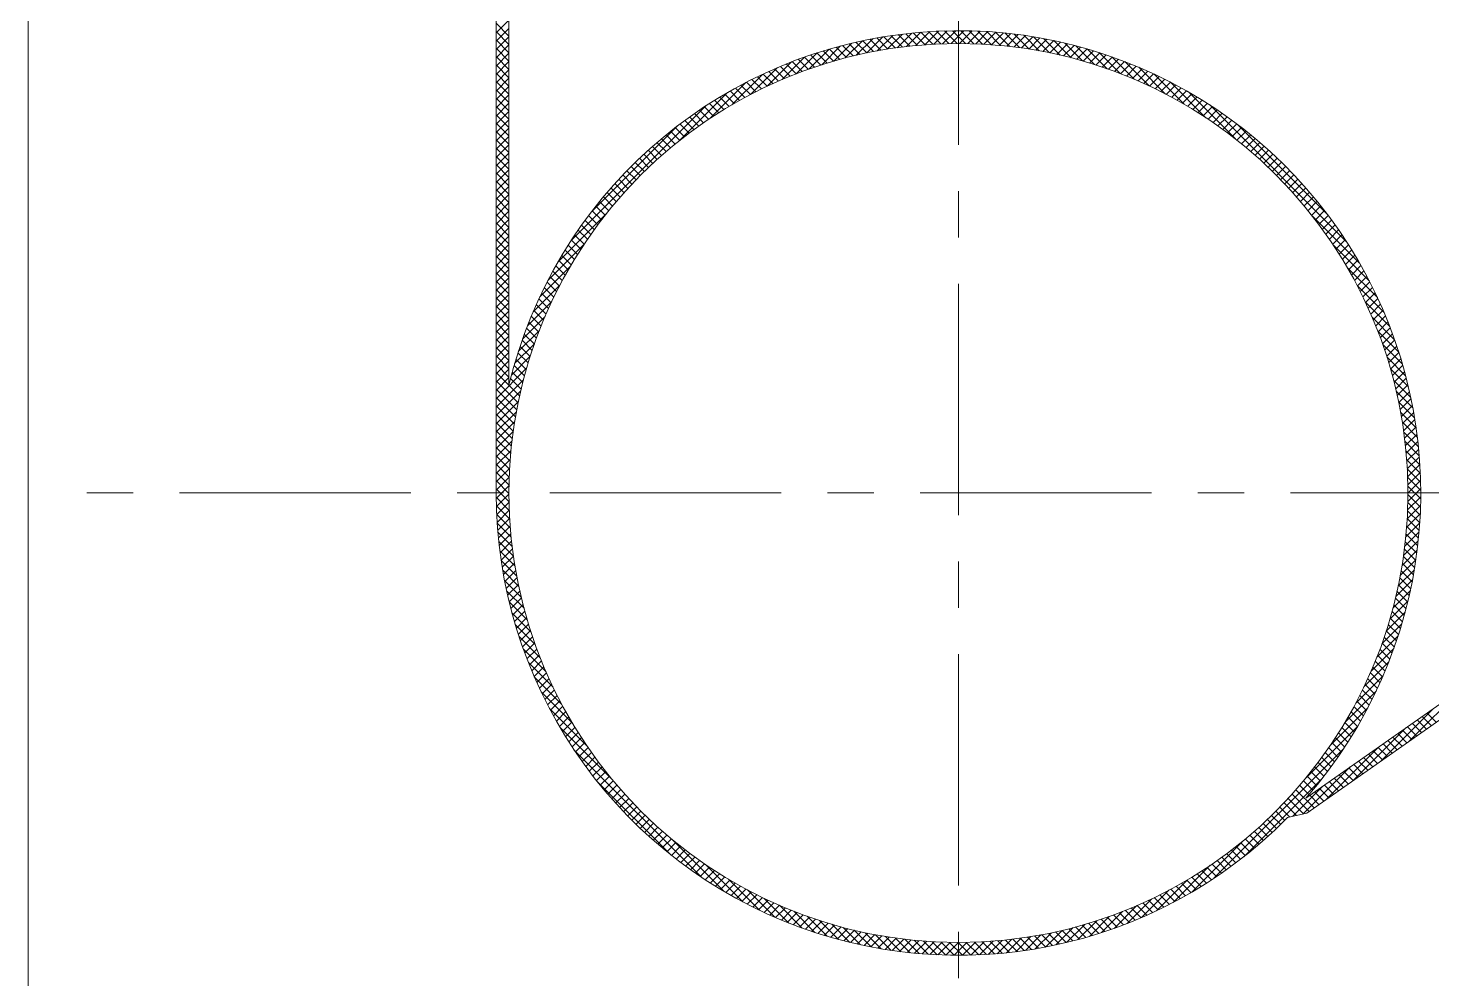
# Model space of a CAD drawing. Header units: millimetres. Extents: x 3108 to 3702, y 1162 to 1582.
# Drawn here: x 3417.24 to 3432.4, y 1213.2 to 1223.47 of the extents above; entities that cross this region are included whole.
import ezdxf

# ---------------------------------------------------------------- set-up
doc = ezdxf.new("R2010")
doc.units = ezdxf.units.MM
doc.linetypes.add('CENTERX2', pattern=[4, 2.5, -0.5, 0.5, -0.5])
for name, color, linetype, lineweight, true_color in [('1', 1, 'Continuous', 18, 0xff0000), ('2', 2, 'Continuous', 18, 0xffff00), ('3', 3, 'CENTERX2', 18, 0x00ff00)]:
    doc.layers.add(name, color=color, linetype=linetype, lineweight=lineweight, true_color=true_color)

msp = doc.modelspace()

# ---------------------------------------------------------------- linework, layer by layer
at = {"layer": '1'}
for p, q in [((3417.24047, 1274.78969), (3417.24047, 1209.53892)), ((3422.29616, 1265.88408), (3422.29616, 1218.44453)), ((3422.43455, 1227.65665), (3422.43455, 1219.61192)), ((3431.04042, 1215.14941), (3439.9106, 1221.36621)), ((3431.05054, 1214.98751), (3440.0635, 1221.30438)), ((3431.05054, 1214.98751), (3430.84406, 1214.93848))]:
    msp.add_line(p, q, dxfattribs=at)
msp.add_circle((3427.28914, 1218.44453), 4.85459, dxfattribs=at)
for start, end in [(318.703905, 166.478734), (180, 315.396562)]:
    msp.add_arc((3427.28914, 1218.44453), 4.99298, start, end, dxfattribs=at)
at = {"layer": '2'}
for p, q in [((3422.29616, 1223.41384), (3422.43455, 1223.55223)), ((3422.43455, 1223.37876), (3422.29616, 1223.51715)), ((3422.29616, 1223.32404), (3422.43455, 1223.46243)), ((3426.92748, 1223.28563), (3427.07476, 1223.43291)), ((3427.0235, 1223.29185), (3427.16769, 1223.43604)), ((3427.18503, 1223.29801), (3427.0512, 1223.43184)), ((3427.11755, 1223.29609), (3427.25888, 1223.43742)), ((3427.27374, 1223.2991), (3427.13762, 1223.43521)), ((3427.20973, 1223.29847), (3427.34842, 1223.43716)), ((3427.3641, 1223.29854), (3427.22553, 1223.43711)), ((3427.30017, 1223.29911), (3427.4364, 1223.43534)), ((3427.4562, 1223.29625), (3427.315, 1223.43745)), ((3427.38896, 1223.2981), (3427.5229, 1223.43204)), ((3427.55014, 1223.2921), (3427.4061, 1223.43614)), ((3427.64606, 1223.28598), (3427.49895, 1223.4331)), ((3422.43455, 1223.28895), (3422.29616, 1223.42734)), ((3422.29616, 1223.23424), (3422.43455, 1223.37262)), ((3422.43455, 1223.19915), (3422.29616, 1223.33754)), ((3422.29616, 1223.14443), (3422.43455, 1223.28282)), ((3425.94213, 1223.1085), (3426.1362, 1223.30258)), ((3426.15163, 1223.16397), (3426.03751, 1223.27809)), ((3426.06592, 1223.14249), (3426.25205, 1223.32862)), ((3426.22447, 1223.18094), (3426.10929, 1223.29611)), ((3426.29828, 1223.19693), (3426.18199, 1223.31322)), ((3426.18516, 1223.17193), (3426.36436, 1223.35112)), ((3426.3731, 1223.21191), (3426.25563, 1223.32938)), ((3426.3004, 1223.19737), (3426.47347, 1223.37044)), ((3426.44895, 1223.22586), (3426.33024, 1223.34457)), ((3426.52587, 1223.23874), (3426.40585, 1223.35876)), ((3426.41208, 1223.21924), (3426.57969, 1223.38685)), ((3426.6039, 1223.25052), (3426.48249, 1223.37192)), ((3426.52053, 1223.23789), (3426.68326, 1223.40062)), ((3426.68308, 1223.26114), (3426.5602, 1223.38402)), ((3426.62607, 1223.25363), (3426.78438, 1223.41193)), ((3426.76345, 1223.27058), (3426.63902, 1223.39501)), ((3426.84506, 1223.27877), (3426.71897, 1223.40485)), ((3426.72894, 1223.26669), (3426.88323, 1223.42099)), ((3426.92796, 1223.28567), (3426.80012, 1223.41351)), ((3426.82935, 1223.2773), (3426.97998, 1223.42793)), ((3427.01221, 1223.29122), (3426.8825, 1223.42093)), ((3427.09788, 1223.29535), (3426.96618, 1223.42706)), ((3427.47619, 1223.29552), (3427.60799, 1223.42732)), ((3427.56192, 1223.29145), (3427.69173, 1223.42126)), ((3427.74409, 1223.27776), (3427.59363, 1223.42822)), ((3427.64624, 1223.28597), (3427.77417, 1223.4139)), ((3427.84439, 1223.26726), (3427.69028, 1223.42137)), ((3427.72921, 1223.27914), (3427.85538, 1223.4053)), ((3427.94713, 1223.25432), (3427.78903, 1223.41243)), ((3427.81088, 1223.271), (3427.93539, 1223.39551)), ((3428.05253, 1223.23872), (3427.89004, 1223.40122)), ((3427.89131, 1223.26163), (3428.01426, 1223.38458)), ((3427.97055, 1223.25106), (3428.09202, 1223.37254)), ((3428.16084, 1223.22022), (3427.99348, 1223.38758)), ((3428.04863, 1223.23934), (3428.16871, 1223.35943)), ((3428.27235, 1223.19852), (3428.09956, 1223.3713)), ((3428.1256, 1223.22652), (3428.24437, 1223.34529)), ((3428.20151, 1223.21262), (3428.31903, 1223.33014)), ((3428.38741, 1223.17326), (3428.20853, 1223.35214)), ((3428.27637, 1223.19768), (3428.39272, 1223.31403)), ((3428.50644, 1223.14402), (3428.32067, 1223.32979)), ((3428.35023, 1223.18174), (3428.46546, 1223.29697)), ((3428.42312, 1223.16482), (3428.53729, 1223.27899)), ((3428.63, 1223.11028), (3428.43634, 1223.30393)), ((3422.43455, 1223.10935), (3422.29616, 1223.24774)), ((3422.29616, 1223.05463), (3422.43455, 1223.19302)), ((3422.43455, 1223.01955), (3422.29616, 1223.15794)), ((3425.38416, 1222.90974), (3425.62723, 1223.15281)), ((3425.53557, 1222.97134), (3425.76267, 1223.19845)), ((3425.66692, 1223.02006), (3425.55886, 1223.12812)), ((3425.73362, 1223.04316), (3425.62482, 1223.15196)), ((3425.67799, 1223.02397), (3425.89211, 1223.23809)), ((3425.80114, 1223.06545), (3425.69156, 1223.17503)), ((3425.86949, 1223.08691), (3425.75909, 1223.1973)), ((3425.81312, 1223.06929), (3426.0164, 1223.27257)), ((3425.93869, 1223.10751), (3425.82743, 1223.21876)), ((3426.00876, 1223.12723), (3425.8966, 1223.23939)), ((3426.07974, 1223.14606), (3425.96662, 1223.25918)), ((3428.49506, 1223.14696), (3428.60822, 1223.26012)), ((3428.75873, 1223.07134), (3428.55594, 1223.27414)), ((3428.56608, 1223.12817), (3428.67828, 1223.24038)), ((3428.63619, 1223.10849), (3428.74749, 1223.21979)), ((3428.89354, 1223.02634), (3428.67999, 1223.23988)), ((3428.70544, 1223.08793), (3428.81587, 1223.19837)), ((3428.77383, 1223.06652), (3428.88344, 1223.17613)), ((3429.03557, 1222.9741), (3428.80916, 1223.20052)), ((3428.84138, 1223.04427), (3428.95022, 1223.15311)), ((3428.90812, 1223.02121), (3429.01622, 1223.1293)), ((3429.18649, 1222.91299), (3428.94429, 1223.1552)), ((3422.29616, 1222.96483), (3422.43455, 1223.10322)), ((3422.43455, 1222.92974), (3422.29616, 1223.06813)), ((3422.29616, 1222.87502), (3422.43455, 1223.01341)), ((3422.43455, 1222.83994), (3422.29616, 1222.97833)), ((3425.04311, 1222.7483), (3425.33332, 1223.03851)), ((3425.22132, 1222.8367), (3425.48464, 1223.10003)), ((3425.3451, 1222.89287), (3425.24022, 1222.99775)), ((3425.40795, 1222.91982), (3425.30251, 1223.02527)), ((3425.47155, 1222.94602), (3425.3655, 1223.05208)), ((3425.5359, 1222.97148), (3425.42922, 1223.07816)), ((3425.60102, 1222.99616), (3425.49367, 1223.10352)), ((3428.97406, 1222.99734), (3429.08145, 1223.10473)), ((3429.03922, 1222.9727), (3429.14594, 1223.07942)), ((3429.3487, 1222.84058), (3429.08649, 1223.10279)), ((3429.10361, 1222.94728), (3429.20969, 1223.05337)), ((3429.16724, 1222.92111), (3429.27272, 1223.02659)), ((3429.23013, 1222.89421), (3429.33504, 1222.99911)), ((3429.52603, 1222.75306), (3429.23734, 1223.04175)), ((3422.29616, 1222.78522), (3422.43455, 1222.92361)), ((3422.43455, 1222.75014), (3422.29616, 1222.88853)), ((3422.29616, 1222.69542), (3422.43455, 1222.83381)), ((3424.60438, 1222.48918), (3424.99389, 1222.87868)), ((3424.84253, 1222.63752), (3425.17095, 1222.96594)), ((3425.0415, 1222.74746), (3424.93908, 1222.84988)), ((3425.10083, 1222.77793), (3424.99797, 1222.88079)), ((3425.16084, 1222.80772), (3425.05752, 1222.91104)), ((3425.22155, 1222.83681), (3425.11774, 1222.94063)), ((3425.28297, 1222.8652), (3425.17864, 1222.96953)), ((3429.2923, 1222.86657), (3429.39666, 1222.97093)), ((3429.35375, 1222.83821), (3429.45759, 1222.94205)), ((3429.72527, 1222.64362), (3429.3991, 1222.96978)), ((3429.41449, 1222.80916), (3429.51784, 1222.9125)), ((3429.47454, 1222.7794), (3429.57742, 1222.88228)), ((3429.5339, 1222.74896), (3429.63634, 1222.8514)), ((3429.96096, 1222.49774), (3429.57533, 1222.88336)), ((3422.43455, 1222.66034), (3422.29616, 1222.79873)), ((3422.29616, 1222.60562), (3422.43455, 1222.74401)), ((3422.43455, 1222.57053), (3422.29616, 1222.70892)), ((3424.27722, 1222.25181), (3424.79581, 1222.7704)), ((3424.75484, 1222.58511), (3424.65427, 1222.68568)), ((3424.81086, 1222.61888), (3424.70997, 1222.71978)), ((3424.86754, 1222.65201), (3424.76629, 1222.75326)), ((3424.92486, 1222.68449), (3424.82325, 1222.7861)), ((3424.98285, 1222.71631), (3424.88084, 1222.81831)), ((3429.59259, 1222.71784), (3429.69461, 1222.81987)), ((3429.6506, 1222.68606), (3429.75224, 1222.78769)), ((3429.70796, 1222.65361), (3429.80922, 1222.75487)), ((3429.76467, 1222.62051), (3429.86558, 1222.72143)), ((3430.28052, 1222.26797), (3429.77217, 1222.77632)), ((3429.82072, 1222.58677), (3429.92131, 1222.68736)), ((3422.29616, 1222.51581), (3422.43455, 1222.6542)), ((3422.43455, 1222.48073), (3422.29616, 1222.61912)), ((3422.29616, 1222.42601), (3422.43455, 1222.5644)), ((3422.43455, 1222.39093), (3422.29616, 1222.52932)), ((3423.1057, 1221.1701), (3424.56357, 1222.62797)), ((3424.53706, 1222.44367), (3424.4376, 1222.54314)), ((3424.59057, 1222.47997), (3424.49086, 1222.57968)), ((3424.64469, 1222.51565), (3424.54472, 1222.61562)), ((3424.69945, 1222.55069), (3424.59919, 1222.65096)), ((3429.87614, 1222.55239), (3429.97642, 1222.65266)), ((3429.93093, 1222.51737), (3430.03092, 1222.61736)), ((3429.98509, 1222.48173), (3430.08481, 1222.58145)), ((3431.48069, 1221.1576), (3430.00222, 1222.63608)), ((3430.03862, 1222.44546), (3430.1381, 1222.54493)), ((3422.29616, 1222.33621), (3422.43455, 1222.4746)), ((3422.43455, 1222.30113), (3422.29616, 1222.43952)), ((3422.29616, 1222.24641), (3422.43455, 1222.3848)), ((3423.32165, 1221.47585), (3424.25782, 1222.41202)), ((3424.32918, 1222.29235), (3424.23052, 1222.39101)), ((3424.38024, 1222.33109), (3424.2814, 1222.42993)), ((3424.4319, 1222.36923), (3424.33287, 1222.46826)), ((3424.48418, 1222.40676), (3424.38494, 1222.50599)), ((3430.09154, 1222.40857), (3430.19079, 1222.50782)), ((3430.14384, 1222.37107), (3430.24288, 1222.47011)), ((3430.19554, 1222.33297), (3430.29438, 1222.43181)), ((3430.24663, 1222.29425), (3430.3453, 1222.39292)), ((3431.27054, 1221.45756), (3430.30218, 1222.42592)), ((3422.43455, 1222.21132), (3422.29616, 1222.34971)), ((3422.29616, 1222.1566), (3422.43455, 1222.29499)), ((3422.43455, 1222.12152), (3422.29616, 1222.25991)), ((3424.13094, 1222.13138), (3424.0328, 1222.22952)), ((3424.1796, 1222.17251), (3424.08136, 1222.27076)), ((3424.22886, 1222.21306), (3424.1305, 1222.31142)), ((3424.27872, 1222.253), (3424.18022, 1222.35151)), ((3430.29711, 1222.25493), (3430.39562, 1222.35345)), ((3430.347, 1222.21502), (3430.44537, 1222.31339)), ((3430.39629, 1222.17451), (3430.49454, 1222.27276)), ((3430.44498, 1222.1334), (3430.54313, 1222.23154)), ((3422.29616, 1222.0668), (3422.43455, 1222.20519)), ((3422.43455, 1222.03172), (3422.29616, 1222.17011)), ((3422.29616, 1221.977), (3422.43455, 1222.11539)), ((3422.43455, 1221.94192), (3422.29616, 1222.08031)), ((3423.98849, 1222.00442), (3423.89057, 1222.10234)), ((3424.03538, 1222.04733), (3423.9374, 1222.14531)), ((3424.08287, 1222.08965), (3423.98481, 1222.1877)), ((3430.49308, 1222.0917), (3430.59114, 1222.18975)), ((3430.54059, 1222.0494), (3430.63858, 1222.14739)), ((3430.58752, 1222.00652), (3430.68544, 1222.10445)), ((3422.29616, 1221.8872), (3422.43455, 1222.02559)), ((3422.43455, 1221.85211), (3422.29616, 1221.9905)), ((3422.29616, 1221.79739), (3422.43455, 1221.93578)), ((3423.8068, 1221.8269), (3423.70894, 1221.92476)), ((3423.85134, 1221.87216), (3423.75349, 1221.97001)), ((3423.89647, 1221.91683), (3423.79861, 1222.01469)), ((3423.94219, 1221.96092), (3423.8443, 1222.0588)), ((3430.63385, 1221.96305), (3430.73174, 1222.06094)), ((3430.67959, 1221.919), (3430.77746, 1222.01686)), ((3430.72475, 1221.87435), (3430.82261, 1221.97221)), ((3430.76932, 1221.82912), (3430.86719, 1221.92698)), ((3422.43455, 1221.76231), (3422.29616, 1221.9007)), ((3422.29616, 1221.70759), (3422.43455, 1221.84598)), ((3422.43455, 1221.67251), (3422.29616, 1221.8109)), ((3423.67671, 1221.68758), (3423.57871, 1221.78558)), ((3423.71948, 1221.73461), (3423.62155, 1221.83254)), ((3423.76285, 1221.78105), (3423.66496, 1221.87894)), ((3430.8133, 1221.7833), (3430.91119, 1221.88119)), ((3430.8567, 1221.73689), (3430.95463, 1221.83482)), ((3430.8995, 1221.68989), (3430.99749, 1221.78788)), ((3422.29616, 1221.61779), (3422.43455, 1221.75618)), ((3422.43455, 1221.58271), (3422.29616, 1221.72109)), ((3422.29616, 1221.52799), (3422.43455, 1221.66638)), ((3422.43455, 1221.4929), (3422.29616, 1221.63129)), ((3423.55192, 1221.54296), (3423.45365, 1221.64123)), ((3423.59292, 1221.59176), (3423.49476, 1221.68992)), ((3423.63452, 1221.63997), (3423.53645, 1221.73804)), ((3430.94172, 1221.6423), (3431.03978, 1221.74037)), ((3430.98334, 1221.59413), (3431.0815, 1221.69228)), ((3431.02437, 1221.54535), (3431.12264, 1221.64362)), ((3422.29616, 1221.43818), (3422.43455, 1221.57657)), ((3422.43455, 1221.4031), (3422.29616, 1221.54149)), ((3422.29616, 1221.34838), (3422.43455, 1221.48677)), ((3423.43249, 1221.39298), (3423.33379, 1221.49168)), ((3423.4717, 1221.44357), (3423.37316, 1221.54211)), ((3423.51151, 1221.49357), (3423.41312, 1221.59196)), ((3431.06481, 1221.49599), (3431.1632, 1221.59438)), ((3431.10465, 1221.44603), (3431.20318, 1221.54456)), ((3431.14389, 1221.39546), (3431.24258, 1221.49415)), ((3422.43455, 1221.3133), (3422.29616, 1221.45169)), ((3422.29616, 1221.25858), (3422.43455, 1221.39697)), ((3422.43455, 1221.2235), (3422.29616, 1221.36188)), ((3422.29616, 1221.16878), (3422.43455, 1221.30717)), ((3422.96327, 1220.93786), (3423.48186, 1221.45645)), ((3423.3185, 1221.23757), (3423.21921, 1221.33686)), ((3423.35589, 1221.28998), (3423.25681, 1221.38905)), ((3423.39389, 1221.34178), (3423.29501, 1221.44066)), ((3431.62094, 1220.92756), (3431.11259, 1221.43591)), ((3431.18252, 1221.3443), (3431.28139, 1221.44316)), ((3431.22055, 1221.29252), (3431.31962, 1221.39159)), ((3431.25797, 1221.24014), (3431.35725, 1221.33942)), ((3422.43455, 1221.13369), (3422.29616, 1221.27208)), ((3422.29616, 1221.07897), (3422.43455, 1221.21736)), ((3422.43455, 1221.04389), (3422.29616, 1221.18228)), ((3423.21003, 1221.07663), (3423.10999, 1221.17667)), ((3423.24556, 1221.1309), (3423.14579, 1221.23067)), ((3423.28172, 1221.18454), (3423.1822, 1221.28406)), ((3431.29478, 1221.18714), (3431.39429, 1221.28665)), ((3431.33097, 1221.13353), (3431.43072, 1221.23329)), ((3431.36653, 1221.07929), (3431.46656, 1221.17932)), ((3422.29616, 1220.98917), (3422.43455, 1221.12756)), ((3422.43455, 1220.95409), (3422.29616, 1221.09248)), ((3422.29616, 1220.89937), (3422.43455, 1221.03776)), ((3422.85499, 1220.73978), (3423.24449, 1221.12929)), ((3423.10723, 1220.91003), (3423.00625, 1221.011)), ((3423.14086, 1220.9662), (3423.04021, 1221.06684)), ((3423.17513, 1221.02173), (3423.07479, 1221.12206)), ((3431.72797, 1220.73072), (3431.34235, 1221.11634)), ((3431.40147, 1221.02442), (3431.50178, 1221.12474)), ((3431.43577, 1220.96892), (3431.53639, 1221.06955)), ((3431.46943, 1220.91278), (3431.57039, 1221.01374)), ((3422.43455, 1220.86428), (3422.29616, 1221.00267)), ((3422.29616, 1220.80957), (3422.43455, 1220.94796)), ((3422.43455, 1220.77448), (3422.29616, 1220.91287)), ((3422.29616, 1220.71976), (3422.43455, 1220.85815)), ((3422.76773, 1220.56272), (3423.09615, 1220.89113)), ((3423.04191, 1220.79573), (3422.94021, 1220.89743)), ((3423.07424, 1220.85321), (3422.97292, 1220.95453)), ((3431.8144, 1220.55449), (3431.48823, 1220.88066)), ((3431.50244, 1220.85599), (3431.60375, 1220.9573)), ((3431.5348, 1220.79855), (3431.63649, 1220.90023)), ((3422.43455, 1220.68468), (3422.29616, 1220.82307)), ((3422.29616, 1220.62996), (3422.43455, 1220.76835)), ((3422.43455, 1220.59488), (3422.29616, 1220.73327)), ((3422.94893, 1220.61931), (3422.84597, 1220.72227)), ((3422.97925, 1220.67879), (3422.87673, 1220.78131)), ((3423.01025, 1220.7376), (3422.90815, 1220.83969)), ((3431.5665, 1220.74045), (3431.66858, 1220.84252)), ((3431.59753, 1220.68168), (3431.70003, 1220.78417)), ((3431.62789, 1220.62223), (3431.73083, 1220.72517)), ((3422.29616, 1220.54016), (3422.43455, 1220.67855)), ((3422.43455, 1220.50507), (3422.29616, 1220.64346)), ((3422.29616, 1220.45036), (3422.43455, 1220.58875)), ((3422.43455, 1220.41527), (3422.29616, 1220.55366)), ((3422.69516, 1220.40034), (3422.98537, 1220.69056)), ((3422.89036, 1220.49827), (3422.78644, 1220.6022)), ((3422.9193, 1220.55914), (3422.81587, 1220.66257)), ((3431.88636, 1220.39273), (3431.59767, 1220.68142)), ((3431.65755, 1220.56209), (3431.76096, 1220.6655)), ((3431.68652, 1220.50126), (3431.79043, 1220.60516)), ((3422.29616, 1220.36055), (3422.43455, 1220.49894)), ((3422.43455, 1220.32547), (3422.29616, 1220.46386)), ((3422.29616, 1220.27075), (3422.43455, 1220.40914)), ((3422.63364, 1220.24902), (3422.89696, 1220.51235)), ((3422.80785, 1220.31138), (3422.70227, 1220.41696)), ((3422.83463, 1220.3744), (3422.72963, 1220.4794)), ((3422.86214, 1220.43669), (3422.75769, 1220.54115)), ((3431.9474, 1220.24188), (3431.6852, 1220.50409)), ((3431.71478, 1220.43971), (3431.81921, 1220.54414)), ((3431.74233, 1220.37746), (3431.8473, 1220.48243)), ((3431.76914, 1220.31447), (3431.8747, 1220.42002)), ((3422.43455, 1220.23567), (3422.29616, 1220.37406)), ((3422.29616, 1220.18095), (3422.43455, 1220.31934)), ((3422.43455, 1220.14586), (3422.29616, 1220.28425)), ((3422.58085, 1220.10644), (3422.82393, 1220.34951)), ((3422.75654, 1220.18309), (3422.6497, 1220.28992)), ((3422.78181, 1220.24761), (3422.67562, 1220.3538)), ((3431.99981, 1220.09967), (3431.7576, 1220.34188)), ((3431.79521, 1220.25074), (3431.90138, 1220.3569)), ((3431.82053, 1220.18625), (3431.92733, 1220.29305)), ((3422.29616, 1220.09115), (3422.43455, 1220.22953)), ((3422.43455, 1220.05606), (3422.29616, 1220.19445)), ((3422.29616, 1220.00134), (3422.43455, 1220.13973)), ((3422.43455, 1219.96626), (3422.29616, 1220.10465)), ((3422.53522, 1219.971), (3422.76232, 1220.1981)), ((3422.68538, 1219.98483), (3422.57641, 1220.0938)), ((3422.7083, 1220.05171), (3422.60008, 1220.15993)), ((3422.73203, 1220.11779), (3422.62451, 1220.2253)), ((3432.04513, 1219.96455), (3431.81872, 1220.19096)), ((3431.84508, 1220.12099), (3431.95255, 1220.22847)), ((3431.86884, 1220.05495), (3431.97703, 1220.16314)), ((3431.8918, 1219.98811), (3432.00073, 1220.09704)), ((3422.29616, 1219.91154), (3422.43455, 1220.04993)), ((3422.43455, 1219.87646), (3422.29616, 1220.01485)), ((3422.29616, 1219.82174), (3422.43455, 1219.96013)), ((3422.49558, 1219.84156), (3422.7097, 1220.05567)), ((3422.64202, 1219.84859), (3422.53144, 1219.95917)), ((3422.66328, 1219.91713), (3422.55353, 1220.02688)), ((3432.08449, 1219.83538), (3431.87095, 1220.04892)), ((3431.91394, 1219.92045), (3432.02366, 1220.03017)), ((3431.93524, 1219.85195), (3432.04579, 1219.96249)), ((3422.43455, 1219.78665), (3422.29616, 1219.92504)), ((3422.29616, 1219.73194), (3422.43455, 1219.87032)), ((3422.43455, 1219.69685), (3422.29616, 1219.83524)), ((3422.29616, 1219.46253), (3422.62517, 1219.79154)), ((3422.46109, 1219.71727), (3422.66438, 1219.92055)), ((3422.60209, 1219.70891), (3422.48972, 1219.82128)), ((3422.62162, 1219.77919), (3422.51016, 1219.89064)), ((3432.11875, 1219.71132), (3431.91595, 1219.91412)), ((3431.95569, 1219.78259), (3432.0671, 1219.89401)), ((3431.97526, 1219.71236), (3432.08758, 1219.82469)), ((3422.29616, 1219.64213), (3422.43455, 1219.78052)), ((3422.54902, 1219.49257), (3422.29616, 1219.74544)), ((3422.29616, 1219.55233), (3422.43455, 1219.69072)), ((3422.29616, 1219.37272), (3422.59118, 1219.66775)), ((3422.53326, 1219.41853), (3422.29616, 1219.65564)), ((3422.56577, 1219.56563), (3422.45142, 1219.67998)), ((3422.58347, 1219.63773), (3422.47013, 1219.75107)), ((3432.14855, 1219.59172), (3431.95489, 1219.78538)), ((3432.17441, 1219.47606), (3431.98864, 1219.66183)), ((3431.99393, 1219.64123), (3432.10721, 1219.75451)), ((3432.01167, 1219.56917), (3432.12597, 1219.68347)), ((3422.5185, 1219.34348), (3422.29616, 1219.56583)), ((3422.29616, 1219.28292), (3422.56174, 1219.54851)), ((3432.19675, 1219.36392), (3432.01787, 1219.54279)), ((3432.02846, 1219.49616), (3432.14383, 1219.61152)), ((3432.04428, 1219.42217), (3432.16077, 1219.53866)), ((3422.50479, 1219.26739), (3422.29616, 1219.47603)), ((3422.29616, 1219.19312), (3422.5363, 1219.43326)), ((3422.49216, 1219.19022), (3422.29616, 1219.38623)), ((3432.21592, 1219.25495), (3432.04313, 1219.42774)), ((3432.05908, 1219.34717), (3432.17676, 1219.46485)), ((3432.07284, 1219.27113), (3432.19178, 1219.39006)), ((3422.29616, 1219.10332), (3422.51443, 1219.32159)), ((3422.48064, 1219.11194), (3422.29616, 1219.29643)), ((3422.29616, 1219.01351), (3422.49578, 1219.21314)), ((3422.47028, 1219.0325), (3422.29616, 1219.20662)), ((3432.2322, 1219.14886), (3432.06483, 1219.31623)), ((3432.24583, 1219.04542), (3432.08334, 1219.20792)), ((3432.08553, 1219.19402), (3432.20579, 1219.31427)), ((3432.0971, 1219.11578), (3432.21876, 1219.23744)), ((3422.46113, 1218.95185), (3422.29616, 1219.11682)), ((3422.29616, 1218.92371), (3422.48004, 1219.1076)), ((3432.25704, 1218.94442), (3432.09894, 1219.10252)), ((3432.10752, 1219.0364), (3432.23066, 1219.15954)), ((3432.11674, 1218.95581), (3432.24145, 1219.08053)), ((3422.45322, 1218.86995), (3422.29616, 1219.02702)), ((3422.29616, 1218.83391), (3422.46698, 1219.00473)), ((3422.44662, 1218.78675), (3422.29616, 1218.93722)), ((3422.29616, 1218.74411), (3422.45637, 1218.90432)), ((3432.26598, 1218.84567), (3432.11188, 1218.99978)), ((3432.27283, 1218.74902), (3432.12237, 1218.89948)), ((3432.1247, 1218.87398), (3432.25109, 1219.00036)), ((3432.13137, 1218.79084), (3432.25953, 1218.919)), ((3422.44139, 1218.70218), (3422.29616, 1218.84741)), ((3422.29616, 1218.6543), (3422.44804, 1218.80618)), ((3422.43758, 1218.61618), (3422.29616, 1218.75761)), ((3432.27771, 1218.65433), (3432.1306, 1218.80145)), ((3432.13667, 1218.70634), (3432.26672, 1218.83639)), ((3432.14055, 1218.62041), (3432.27262, 1218.75249)), ((3422.29616, 1218.5645), (3422.44182, 1218.71016)), ((3422.43528, 1218.52869), (3422.29616, 1218.66781)), ((3422.29616, 1218.4747), (3422.43758, 1218.61612)), ((3422.43455, 1218.43961), (3422.29616, 1218.57801)), ((3432.28075, 1218.56149), (3432.13671, 1218.70553)), ((3432.28206, 1218.47039), (3432.14086, 1218.61158)), ((3432.14293, 1218.53299), (3432.27716, 1218.66722)), ((3432.14374, 1218.444), (3432.28027, 1218.58053)), ((3422.43549, 1218.34887), (3422.29616, 1218.4882)), ((3422.29651, 1218.38525), (3422.4352, 1218.52394)), ((3422.29833, 1218.29727), (3422.43456, 1218.4335)), ((3432.14288, 1218.35334), (3432.2819, 1218.49235)), ((3432.28172, 1218.38092), (3432.14316, 1218.51948)), ((3432.27983, 1218.29301), (3432.14371, 1218.42913)), ((3422.43819, 1218.25636), (3422.29637, 1218.39818)), ((3422.44278, 1218.16198), (3422.29806, 1218.30669)), ((3422.30163, 1218.21077), (3422.43557, 1218.34471)), ((3432.13577, 1218.16663), (3432.28034, 1218.3112)), ((3432.14026, 1218.26092), (3432.28195, 1218.40261)), ((3432.27645, 1218.20658), (3432.14262, 1218.34042)), ((3422.44936, 1218.06559), (3422.30151, 1218.21344)), ((3422.30635, 1218.12568), (3422.43815, 1218.25748)), ((3422.31241, 1218.04194), (3422.44222, 1218.17175)), ((3432.12068, 1217.97192), (3432.27176, 1218.12301)), ((3432.12929, 1218.07034), (3432.27699, 1218.21804)), ((3432.26554, 1218.03789), (3432.13583, 1218.1676)), ((3432.27167, 1218.12156), (3432.13997, 1218.25327)), ((3422.45808, 1217.96707), (3422.30682, 1218.11833)), ((3422.46911, 1217.86623), (3422.31413, 1218.02121)), ((3422.31977, 1217.9595), (3422.4477, 1218.08743)), ((3422.32837, 1217.87829), (3422.45453, 1218.00446)), ((3432.10976, 1217.87121), (3432.26455, 1218.026)), ((3432.24946, 1217.87436), (3432.12338, 1218.00044)), ((3432.25812, 1217.95551), (3432.13028, 1218.08335)), ((3422.48264, 1217.76291), (3422.32358, 1217.92197)), ((3422.49887, 1217.65687), (3422.33531, 1217.82043)), ((3422.33816, 1217.79828), (3422.46266, 1217.92279)), ((3422.34909, 1217.71941), (3422.47204, 1217.84236)), ((3432.08027, 1217.66211), (3432.24359, 1217.82544)), ((3432.09637, 1217.76801), (3432.25522, 1217.92686)), ((3432.22863, 1217.71559), (3432.10576, 1217.83846)), ((3432.23962, 1217.7944), (3432.11519, 1217.91883)), ((3422.51807, 1217.54787), (3422.34953, 1217.71641)), ((3422.36113, 1217.64165), (3422.48261, 1217.76312)), ((3422.37424, 1217.56496), (3422.49432, 1217.68504)), ((3432.06122, 1217.55326), (3432.2295, 1217.72154)), ((3432.20337, 1217.56124), (3432.08336, 1217.68126)), ((3432.21653, 1217.63788), (3432.09513, 1217.75929)), ((3422.54055, 1217.43559), (3422.36644, 1217.60969)), ((3422.38838, 1217.4893), (3422.50715, 1217.60806)), ((3422.40353, 1217.41464), (3422.52105, 1217.53216)), ((3432.03891, 1217.44115), (3432.21273, 1217.61496)), ((3432.17399, 1217.41102), (3432.05652, 1217.52848)), ((3432.18918, 1217.48563), (3432.07048, 1217.60434)), ((3422.56666, 1217.31967), (3422.3863, 1217.50003)), ((3422.59687, 1217.19966), (3422.40941, 1217.38712)), ((3422.41964, 1217.34095), (3422.53599, 1217.45729)), ((3422.4367, 1217.26821), (3422.55193, 1217.38343)), ((3431.98299, 1217.20562), (3432.17008, 1217.39271)), ((3432.01298, 1217.32541), (3432.19302, 1217.50545)), ((3432.14072, 1217.26468), (3432.02555, 1217.37986)), ((3432.15783, 1217.33738), (3432.04154, 1217.45367)), ((3422.63173, 1217.075), (3422.43612, 1217.27061)), ((3422.45468, 1217.19638), (3422.56885, 1217.31055)), ((3422.47355, 1217.12545), (3422.58671, 1217.23861)), ((3431.94837, 1217.0812), (3432.14355, 1217.27638)), ((3432.10379, 1217.12201), (3431.99068, 1217.23512)), ((3432.1227, 1217.1929), (3432.00859, 1217.30702)), ((3422.67195, 1216.94497), (3422.46688, 1217.15005)), ((3422.49329, 1217.05539), (3422.6055, 1217.16759)), ((3422.51388, 1216.98618), (3422.62518, 1217.09747)), ((3431.90843, 1216.95145), (3432.113, 1217.15603)), ((3432.06337, 1216.98282), (3431.95212, 1217.09408)), ((3432.08401, 1217.05199), (3431.97185, 1217.16415)), ((3422.71847, 1216.80865), (3422.50223, 1217.0249)), ((3422.5353, 1216.91779), (3422.64574, 1217.02823)), ((3422.55754, 1216.85022), (3422.66715, 1216.95984)), ((3431.86224, 1216.81546), (3432.07789, 1217.03112)), ((3432.01964, 1216.84695), (3431.91006, 1216.95652)), ((3432.04191, 1216.91448), (3431.93152, 1217.02487)), ((3422.77256, 1216.66476), (3422.54286, 1216.89446)), ((3422.58056, 1216.78345), (3422.6894, 1216.89228)), ((3422.60437, 1216.71745), (3422.71246, 1216.82555)), ((3422.62894, 1216.65222), (3422.73632, 1216.75961)), ((3431.74565, 1216.51927), (3431.99105, 1216.76467)), ((3431.80856, 1216.67198), (3432.03754, 1216.90096)), ((3431.97273, 1216.71425), (3431.86467, 1216.82231)), ((3431.99658, 1216.78021), (3431.88778, 1216.88901)), ((3422.83598, 1216.51154), (3422.58967, 1216.75784)), ((3422.9114, 1216.34631), (3422.64388, 1216.61384)), ((3422.65425, 1216.58773), (3422.76097, 1216.69445)), ((3422.6803, 1216.52398), (3422.78639, 1216.63006)), ((3431.67089, 1216.35471), (3431.93724, 1216.62106)), ((3431.89669, 1216.52089), (3431.79064, 1216.62694)), ((3431.92278, 1216.5846), (3431.81609, 1216.69129)), ((3431.94813, 1216.64905), (3431.84077, 1216.75641)), ((3422.70708, 1216.46095), (3422.81255, 1216.56643)), ((3423.00314, 1216.16477), (3422.70716, 1216.46075)), ((3422.73456, 1216.39863), (3422.83946, 1216.50353)), ((3431.58009, 1216.17411), (3431.87445, 1216.46846)), ((3431.84236, 1216.39561), (3431.73749, 1216.50048)), ((3431.86988, 1216.45789), (3431.76443, 1216.56334)), ((3422.76274, 1216.33701), (3422.8671, 1216.44137)), ((3422.79162, 1216.27608), (3422.89545, 1216.37992)), ((3422.82117, 1216.21583), (3422.92451, 1216.31918)), ((3431.46561, 1215.96982), (3431.80023, 1216.30444)), ((3431.75566, 1216.21291), (3431.65233, 1216.31623)), ((3431.78524, 1216.27313), (3431.68143, 1216.37694)), ((3431.81414, 1216.33402), (3431.70981, 1216.43835)), ((3432.15634, 1215.76252), (3432.72129, 1216.32747)), ((3423.11908, 1215.95903), (3422.78203, 1216.29608)), ((3422.85139, 1216.15625), (3422.95427, 1216.25913)), ((3422.88227, 1216.09733), (3422.98471, 1216.19977)), ((3431.69449, 1216.09447), (3431.59207, 1216.19689)), ((3431.7254, 1216.15336), (3431.62254, 1216.25622)), ((3423.27726, 1215.71104), (3422.87244, 1216.11586)), ((3422.9138, 1216.03906), (3423.01583, 1216.14108)), ((3422.94598, 1215.98143), (3423.04761, 1216.08306)), ((3422.97879, 1215.92445), (3423.08006, 1216.02571)), ((3431.31028, 1215.72469), (3431.7107, 1216.12511)), ((3431.59787, 1215.92168), (3431.49663, 1216.02293)), ((3431.63072, 1215.97864), (3431.5291, 1216.08025)), ((3431.66293, 1216.03623), (3431.56092, 1216.13824)), ((3431.85613, 1215.55212), (3432.42108, 1216.11706)), ((3432.39675, 1215.93102), (3432.29739, 1216.03038)), ((3432.44955, 1215.96803), (3432.35019, 1216.06738)), ((3423.54957, 1215.34894), (3422.98551, 1215.91299)), ((3423.01224, 1215.86809), (3423.11315, 1215.969)), ((3423.04631, 1215.81236), (3423.1469, 1215.91294)), ((3423.081, 1215.75725), (3423.18128, 1215.85752)), ((3431.04898, 1215.37359), (3431.59899, 1215.92359)), ((3431.49557, 1215.75457), (3431.39531, 1215.85484)), ((3431.53029, 1215.80966), (3431.42972, 1215.91023)), ((3431.56439, 1215.86536), (3431.4635, 1215.96625)), ((3431.55592, 1215.34171), (3432.12087, 1215.90666)), ((3432.18556, 1215.783), (3432.0862, 1215.88236)), ((3432.23836, 1215.82001), (3432.139, 1215.91937)), ((3432.29116, 1215.85701), (3432.1918, 1215.95637)), ((3432.34395, 1215.89402), (3432.2446, 1215.99338)), ((3423.11631, 1215.70275), (3423.2163, 1215.80274)), ((3423.15222, 1215.64886), (3423.25194, 1215.74858)), ((3431.42429, 1215.64624), (3431.32458, 1215.74596)), ((3431.46024, 1215.70011), (3431.36026, 1215.80008)), ((3431.92157, 1215.59798), (3431.82221, 1215.69734)), ((3431.97437, 1215.63499), (3431.87501, 1215.73434)), ((3432.02717, 1215.67199), (3431.92781, 1215.77135)), ((3432.07996, 1215.70899), (3431.98061, 1215.80835)), ((3432.13276, 1215.746), (3432.0334, 1215.84536)), ((3424.5167, 1214.292), (3423.13662, 1215.67209)), ((3423.18873, 1215.59557), (3423.28821, 1215.69505)), ((3423.22585, 1215.54288), (3423.3251, 1215.64213)), ((3423.26356, 1215.49079), (3423.36259, 1215.58983)), ((3430.04849, 1214.28329), (3431.45038, 1215.68518)), ((3431.31287, 1215.48826), (3431.21384, 1215.58729)), ((3431.35061, 1215.54033), (3431.25137, 1215.63956)), ((3431.25572, 1215.13131), (3431.82066, 1215.69625)), ((3431.38775, 1215.59299), (3431.28829, 1215.69245)), ((3431.71038, 1215.44996), (3431.61102, 1215.54932)), ((3431.76317, 1215.48697), (3431.66382, 1215.58633)), ((3431.81597, 1215.52397), (3431.71661, 1215.62333)), ((3431.86877, 1215.56098), (3431.76941, 1215.66034)), ((3423.30186, 1215.43929), (3423.4007, 1215.53813)), ((3423.34075, 1215.38837), (3423.43942, 1215.48704)), ((3423.38022, 1215.33804), (3423.47873, 1215.43656)), ((3431.01326, 1214.97865), (3431.52045, 1215.48585)), ((3431.19612, 1215.3356), (3431.09761, 1215.43411)), ((3431.23562, 1215.3859), (3431.13696, 1215.48457)), ((3431.27454, 1215.43679), (3431.1757, 1215.53562)), ((3431.49918, 1215.30195), (3431.39983, 1215.4013)), ((3431.55198, 1215.33895), (3431.45262, 1215.43831)), ((3431.60478, 1215.37596), (3431.50542, 1215.47531)), ((3431.65758, 1215.41296), (3431.55822, 1215.51232)), ((3424.18574, 1214.53316), (3423.37777, 1215.34113)), ((3423.42028, 1215.2883), (3423.51865, 1215.38667)), ((3423.46091, 1215.23913), (3423.55916, 1215.33738)), ((3423.50213, 1215.19054), (3423.60027, 1215.28869)), ((3430.37177, 1214.51677), (3431.2169, 1215.3619)), ((3430.89549, 1214.95069), (3431.22025, 1215.27544)), ((3431.07413, 1215.18819), (3430.97599, 1215.28633)), ((3431.11537, 1215.23675), (3431.01713, 1215.33499)), ((3431.15603, 1215.28589), (3431.05767, 1215.38425)), ((3431.28799, 1215.15393), (3431.18863, 1215.25329)), ((3431.34079, 1215.19093), (3431.24143, 1215.29029)), ((3431.39359, 1215.22794), (3431.29423, 1215.3273)), ((3431.44639, 1215.26494), (3431.34703, 1215.3643)), ((3423.54392, 1215.14253), (3423.64197, 1215.24058)), ((3423.58628, 1215.09509), (3423.68426, 1215.19307)), ((3423.62922, 1215.04823), (3423.72715, 1215.14615)), ((3423.67273, 1215.00193), (3423.77062, 1215.09982)), ((3430.94149, 1214.96161), (3430.80553, 1215.09757)), ((3431.01406, 1214.97884), (3430.84903, 1215.14388)), ((3431.0768, 1215.00591), (3430.89194, 1215.19077)), ((3431.1296, 1215.04292), (3430.93426, 1215.23825)), ((3431.18239, 1215.07992), (3431.08304, 1215.17928)), ((3431.23519, 1215.11692), (3431.13584, 1215.21628)), ((3423.71681, 1214.95621), (3423.81467, 1215.05408)), ((3423.76146, 1214.91106), (3423.85932, 1215.00892)), ((3423.80669, 1214.86648), (3423.90455, 1214.96435)), ((3430.76937, 1214.86432), (3430.67151, 1214.96219)), ((3430.81463, 1214.90887), (3430.71677, 1215.00673)), ((3430.86892, 1214.94438), (3430.76144, 1215.05186)), ((3423.85248, 1214.82248), (3423.95037, 1214.92037)), ((3423.89885, 1214.77904), (3423.99678, 1214.87697)), ((3423.94579, 1214.73618), (3424.04378, 1214.83417)), ((3423.9933, 1214.69389), (3424.09136, 1214.79195)), ((3430.58265, 1214.69184), (3430.48458, 1214.78991)), ((3430.63019, 1214.7341), (3430.5322, 1214.83209)), ((3430.67716, 1214.77694), (3430.57922, 1214.87487)), ((3430.72355, 1214.82034), (3430.62566, 1214.91824)), ((3424.04139, 1214.65217), (3424.13954, 1214.75033)), ((3424.09005, 1214.61103), (3424.18831, 1214.7093)), ((3424.13929, 1214.57047), (3424.23768, 1214.66886)), ((3424.75761, 1214.1409), (3424.19355, 1214.70495)), ((3429.81008, 1214.13468), (3430.36008, 1214.68468)), ((3430.43657, 1214.56851), (3430.33818, 1214.6669)), ((3430.48584, 1214.60904), (3430.38757, 1214.70731)), ((3430.53453, 1214.65015), (3430.43637, 1214.74831)), ((3424.18911, 1214.53049), (3424.28764, 1214.62902)), ((3424.23952, 1214.49109), (3424.33821, 1214.58978)), ((3424.2905, 1214.45228), (3424.38937, 1214.55114)), ((3424.34208, 1214.41405), (3424.44115, 1214.51311)), ((3430.23367, 1214.4122), (3430.13459, 1214.51127)), ((3430.28527, 1214.4504), (3430.1864, 1214.54927)), ((3430.33629, 1214.48918), (3430.23759, 1214.58788)), ((3430.38672, 1214.52855), (3430.28818, 1214.62709)), ((3424.39425, 1214.37642), (3424.49353, 1214.47569)), ((3424.44702, 1214.33938), (3424.54652, 1214.43889)), ((3424.50038, 1214.30294), (3424.60014, 1214.4027)), ((3424.55435, 1214.26711), (3424.65438, 1214.36714)), ((3424.96048, 1214.02783), (3424.55566, 1214.43265)), ((3424.60893, 1214.23189), (3424.70925, 1214.3322)), ((3429.60856, 1214.02297), (3430.00898, 1214.42339)), ((3430.02128, 1214.26538), (3429.92124, 1214.36542)), ((3430.07528, 1214.30118), (3429.97551, 1214.40095)), ((3430.12867, 1214.33759), (3430.02916, 1214.43711)), ((3430.18147, 1214.3746), (3430.08218, 1214.47388)), ((3424.66412, 1214.19727), (3424.76475, 1214.2979)), ((3424.71993, 1214.16328), (3424.82089, 1214.26424)), ((3424.77637, 1214.12992), (3424.87768, 1214.23122)), ((3425.1407, 1213.93741), (3424.80364, 1214.27447)), ((3424.83344, 1214.09718), (3424.93512, 1214.19886)), ((3429.42923, 1213.93344), (3429.76384, 1214.26805)), ((3429.74204, 1214.0956), (3429.64034, 1214.1973)), ((3429.79914, 1214.12831), (3429.69782, 1214.22963)), ((3429.85561, 1214.16164), (3429.75464, 1214.26261)), ((3429.91145, 1214.1956), (3429.81081, 1214.29624)), ((3429.96667, 1214.23018), (3429.86634, 1214.33051)), ((3424.89114, 1214.06509), (3424.99322, 1214.16716)), ((3424.9495, 1214.03364), (3425.05199, 1214.13613)), ((3425.0085, 1214.00284), (3425.11144, 1214.10578)), ((3425.30536, 1213.86255), (3425.00939, 1214.15853)), ((3425.06817, 1213.97271), (3425.17158, 1214.07612)), ((3425.12851, 1213.94324), (3425.23241, 1214.04715)), ((3425.45845, 1213.79927), (3425.19092, 1214.06679)), ((3429.11261, 1213.79643), (3429.37896, 1214.06278)), ((3429.26521, 1213.85922), (3429.55956, 1214.15358)), ((3429.44681, 1213.94182), (3429.34288, 1214.04575)), ((3429.50718, 1213.97125), (3429.40375, 1214.07469)), ((3429.56688, 1214.00136), (3429.46392, 1214.10432)), ((3429.62592, 1214.03212), (3429.5234, 1214.13464)), ((3429.68431, 1214.06354), (3429.58221, 1214.16563)), ((3425.18953, 1213.91446), (3425.29395, 1214.01888)), ((3425.25124, 1213.88637), (3425.35621, 1213.99134)), ((3425.31365, 1213.85897), (3425.4192, 1213.96453)), ((3425.60246, 1213.74506), (3425.35615, 1213.99137)), ((3425.37677, 1213.83229), (3425.48293, 1213.93845)), ((3425.44061, 1213.80633), (3425.54742, 1213.91314)), ((3425.5052, 1213.78111), (3425.61267, 1213.88859)), ((3425.73907, 1213.69825), (3425.50938, 1213.92794)), ((3428.83271, 1213.69613), (3429.06169, 1213.92511)), ((3429.06992, 1213.7799), (3428.9624, 1213.88741)), ((3428.969, 1213.74262), (3429.2144, 1213.98802)), ((3429.13453, 1213.80509), (3429.0277, 1213.91192)), ((3429.19841, 1213.83101), (3429.09222, 1213.9372)), ((3429.26157, 1213.85765), (3429.15599, 1213.96324)), ((3429.32401, 1213.88501), (3429.21901, 1213.99002)), ((3429.38576, 1213.91307), (3429.28131, 1214.01752)), ((3425.57053, 1213.75664), (3425.67872, 1213.86483)), ((3425.63662, 1213.73294), (3425.74556, 1213.84187)), ((3425.86951, 1213.65762), (3425.65326, 1213.87386)), ((3425.7035, 1213.71001), (3425.81322, 1213.81973)), ((3425.77118, 1213.68788), (3425.88172, 1213.79843)), ((3425.99466, 1213.62227), (3425.78959, 1213.82734)), ((3425.83966, 1213.66657), (3425.95108, 1213.77798)), ((3425.90898, 1213.64609), (3426.02131, 1213.75841)), ((3426.11522, 1213.59151), (3425.91961, 1213.78712)), ((3425.97915, 1213.62645), (3426.09244, 1213.73974)), ((3426.23173, 1213.5648), (3426.04427, 1213.75226)), ((3428.34096, 1213.56359), (3428.52805, 1213.75068)), ((3428.45729, 1213.59012), (3428.65247, 1213.7853)), ((3428.59568, 1213.62552), (3428.48234, 1213.73886)), ((3428.66589, 1213.64511), (3428.55352, 1213.75748)), ((3428.57764, 1213.62066), (3428.78221, 1213.82524)), ((3428.73526, 1213.66555), (3428.6238, 1213.777)), ((3428.80378, 1213.68682), (3428.6932, 1213.79741)), ((3428.70255, 1213.65577), (3428.91821, 1213.87143)), ((3428.8715, 1213.70891), (3428.76174, 1213.81867)), ((3428.93841, 1213.7318), (3428.82944, 1213.84077)), ((3429.00455, 1213.75547), (3428.89632, 1213.86369)), ((3426.0502, 1213.6077), (3426.1645, 1213.722)), ((3426.12214, 1213.58984), (3426.23751, 1213.70521)), ((3426.34464, 1213.54169), (3426.16428, 1213.72205)), ((3426.19501, 1213.5729), (3426.3115, 1213.68939)), ((3426.26882, 1213.55691), (3426.3865, 1213.67459)), ((3426.4543, 1213.52183), (3426.2802, 1213.69594)), ((3426.3436, 1213.54189), (3426.46254, 1213.66082)), ((3426.56102, 1213.50492), (3426.39248, 1213.67346)), ((3426.41939, 1213.52788), (3426.53965, 1213.64814)), ((3426.49622, 1213.51491), (3426.61788, 1213.63657)), ((3426.66504, 1213.4907), (3426.50148, 1213.65426)), ((3426.57413, 1213.50301), (3426.69727, 1213.62615)), ((3426.76658, 1213.47896), (3426.60752, 1213.63802)), ((3426.65314, 1213.49222), (3426.77786, 1213.61693)), ((3426.86582, 1213.46952), (3426.71085, 1213.6245)), ((3426.7333, 1213.48258), (3426.85969, 1213.60897)), ((3426.96294, 1213.46221), (3426.81168, 1213.61347)), ((3426.81467, 1213.47414), (3426.94283, 1213.6023)), ((3426.89728, 1213.46694), (3427.02733, 1213.597)), ((3427.05806, 1213.45689), (3426.91021, 1213.60475)), ((3426.98118, 1213.46105), (3427.11325, 1213.59312)), ((3427.15131, 1213.45345), (3427.00659, 1213.59816)), ((3427.06645, 1213.45651), (3427.20068, 1213.59074)), ((3427.2428, 1213.45176), (3427.10097, 1213.59358)), ((3427.15314, 1213.4534), (3427.28967, 1213.58993)), ((3427.33263, 1213.45173), (3427.19348, 1213.59088)), ((3427.24131, 1213.45177), (3427.38033, 1213.59079)), ((3427.42088, 1213.45328), (3427.28423, 1213.58994)), ((3427.33106, 1213.45172), (3427.47275, 1213.59341)), ((3427.50764, 1213.45633), (3427.3733, 1213.59066)), ((3427.42247, 1213.45332), (3427.56704, 1213.59789)), ((3427.59297, 1213.4608), (3427.4608, 1213.59297)), ((3427.51563, 1213.45668), (3427.66332, 1213.60438)), ((3427.67694, 1213.46663), (3427.54679, 1213.59678)), ((3427.61066, 1213.46191), (3427.76174, 1213.61299)), ((3427.75961, 1213.47376), (3427.63136, 1213.60201)), ((3427.70767, 1213.46912), (3427.86246, 1213.62391)), ((3427.84103, 1213.48214), (3427.71456, 1213.60861)), ((3427.92126, 1213.49172), (3427.79646, 1213.61651)), ((3427.80681, 1213.47845), (3427.96566, 1213.6373)), ((3428.00033, 1213.50245), (3427.87711, 1213.62567)), ((3427.90823, 1213.49007), (3428.07156, 1213.6534)), ((3428.07828, 1213.5143), (3427.95655, 1213.63603)), ((3428.01213, 1213.50417), (3428.18041, 1213.67245)), ((3428.15516, 1213.52722), (3428.03484, 1213.64755)), ((3428.231, 1213.54118), (3428.11201, 1213.66018)), ((3428.1187, 1213.52094), (3428.29252, 1213.69476)), ((3428.30584, 1213.55615), (3428.1881, 1213.67389)), ((3428.22822, 1213.54065), (3428.40825, 1213.72069)), ((3428.37969, 1213.5721), (3428.26315, 1213.68865)), ((3428.4526, 1213.58899), (3428.33718, 1213.70441)), ((3428.52459, 1213.60681), (3428.41024, 1213.72116))]:
    msp.add_line(p, q, dxfattribs=at)
at = {"layer": '3'}
for p, q in [((3427.28914, 1228.70453), (3427.28914, 1211.44409)), ((3461.37551, 1218.44453), (3417.50806, 1218.44453))]:
    msp.add_line(p, q, dxfattribs=at)

doc.saveas('drawing.dxf')
